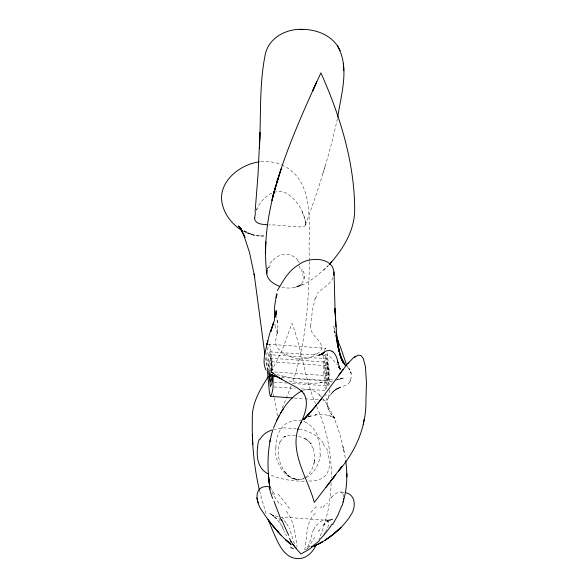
<?xml version="1.0" encoding="UTF-8"?>
<svg xmlns="http://www.w3.org/2000/svg" width="588" height="588" viewBox="0 0 588 588"><rect width="100%" height="100%" fill="white"/><g stroke="black" fill="none" stroke-linecap="round" stroke-linejoin="round"><path stroke-width="0.44" stroke-dasharray="2.94 2.21" d="M309.531 260.675C307.112 229.122 317.873 182.28 282.306 165.088M310.655 325.987L312.353 310.648L315.433 297.271M304.386 276.169L303.643 280.41L300.953 284.291M309.509 261.557C308.546 302.46 306.032 344.156 292.31 383.038M331.132 482.961L330.89 488.731C329.75 506.04 326.017 523.254 318.902 539.122M277.051 320.276L277.955 326.546L277.367 333.051L277.514 331.867C275.64 339.239 273.067 346.927 281.843 351.404M329.692 389.69L329.567 391.204A7.842 1.382 -86 0 1 328.971 395.151L327.986 398.862L326.891 400.274L325.715 394.401M277.668 330.713L277.801 329.309M304.055 279.131L303.908 272.575L302.805 268.878M256.441 210.188C261.138 197.436 276.933 184.882 289.678 195.444C296.991 201.074 302.004 209.299 304.716 218.045C305.341 220.743 307.179 225.439 303.731 226.806C292.265 227.409 280.726 224.645 269.194 224.895M320.379 454.171C319.453 463.704 314.521 473.509 305.686 477.919M323.393 355.968L323.077 365.552L325.348 390.16M314.043 463.52L314.506 460.132C313.647 466.24 311.331 472.612 306.311 476.515M314.506 460.132L314.404 460.918L314.22 452.958L312.934 447.637L313.228 448.497L308.921 441.191L311.28 444.021L309.325 441.779L304.628 438.2L307.583 440.067L302.011 437.318L296.425 435.899M337.402 118.651C329.523 155.225 318.027 190.924 305.047 225.976L305.679 224.153M271.09 371.168C272.068 360.032 268.848 357.871 270.649 371.241M313.382 529.612L310.346 540.379L307.392 547.575L310.28 546.45M324.532 350.522L324.833 349.485A7.629 1.338 -86 0 1 325.686 348.236L326.472 349.515M322.819 173.842L325.811 163.978M267.518 268.819L268.01 267.591M267.452 269.223L268.4 266.761M291.119 386.228L281.836 409.035M256.589 210.019L257.162 208.564M337.946 388.345L341.106 386.992L338.931 387.852C342.936 385.824 349.154 385.64 350.441 380.392C352.161 375.681 351.286 370.322 347.449 366.971L347.912 367.721L346.905 365.89M350.191 380.987L350.441 380.392L349.757 382.046M332.977 277.595C330.111 284.974 322.327 288.032 317.27 293.405M271.325 371.293L281.733 351.389L291.986 323.282C301.967 349.301 304.437 377.731 315.433 403.5M307.914 548.001L314.558 537.542M325.311 532.14C327.156 528.899 330.243 524.121 327.538 520.615M324.966 532.677L323.848 534.271M327.097 365.721C325.451 378.701 329.618 378.378 327.097 365.721L270.561 361.752M319.637 529.744L318.571 531.199L320.636 528.428M281.615 377.43L327.318 380.642L327.942 378.812A2.786 0.492 -86 0 0 328.155 377.415L327.92 368.955L326.774 362.149L270.237 358.173A2.712 0.478 -86 0 0 269.936 358.621L269.267 363.186L270.054 372.233M292.427 383.427L327.244 385.875L328.163 383.185A4.094 0.72 -86 0 0 328.471 381.12C328.655 373.674 328.545 365.751 326.45 358.673L269.914 354.704A3.984 0.698 -86 0 0 269.466 355.35L268.488 361.245L269.311 371.454M315.344 513.221C305.231 522.798 307.45 537.226 304.782 549.537L308.038 548.575M322.856 525.731L325.392 523.092L323.628 524.716L329.405 520.299L326.774 521.821L332.852 519.028L329.67 520.277L332.235 519.535L326.428 520.262L328.163 520.351L281.696 517.028M328.685 265.07C316.55 276.478 299.704 292.383 281.431 286.966M323.54 270.348L327.678 266.136M320.431 507.922L321.871 506.511M273.053 260.3C279.381 252.509 292.126 252.142 297.998 260.675M331.47 497.382C334.116 494.971 340.342 488.363 342.797 494.28M317.116 353.88C330.375 345.274 311.067 337.571 310.743 328.126M299.608 285.334L294.963 287.451L302.46 284.526L297.844 286.356M305.753 476.986C298.432 482.322 288.385 478.073 284.166 470.863L288.421 475.692L291.141 477.588M313.58 356.085L307.296 358.474M336.931 388.874L340.084 387.418L333.337 391.351L337.027 388.58L332.374 392.336L335.829 389.315L330.971 393.909L333.837 391.071L329.14 396.312L329.449 395.864L327.766 398.958L327.068 402.302L328.244 409.314L327.104 405.301L329.772 412.159L329.589 411.798L331.713 414.974L331.397 414.555L335.116 418.502L333.131 416.708L335.697 418.774L333.345 417.12L334.609 417.995L329.552 415.701M307.612 417.01L309.244 416.26M308.479 416.723L311.059 415.826L308.729 416.583M338.482 379.554L343.517 378.047L336.865 379.319M304.062 478.603C286.356 484.174 274.53 462.822 275.309 447.622M307.891 548.81L305.562 549.464M308.759 416.583L317.314 414.658L315.117 414.959L319.299 414.54L324.76 414.687L329.633 415.701M273.163 429.652L283.93 427.888L296.051 428.505M303.29 390.388C310.295 387.639 317.41 392.152 321.856 397.363M340.231 378.892L342.767 378.246M335.55 380.252L339.452 379.319M332.801 381.017C317.99 384.052 302.497 384.067 287.752 380.627M319.732 382.876L322.312 382.626M308.965 481.028C328.045 481.484 332.617 468.364 327.494 452.422M332.58 379.73C315.528 380.965 298.292 379.554 281.615 375.872L283.247 376.269L277.073 374.527M260.896 161.604L268.326 161.428L275.529 162.626L281.461 164.78M262.968 235.979L263.564 235.979C256.669 236.361 249.768 234.847 243.726 231.481M304.305 481.234C292.839 481.219 281.182 479.565 270.605 474.986M263.564 235.979L258.367 235.928M267.408 370.543L266.43 356.791L268.297 345.516A7.629 1.338 -86 0 1 269.15 344.267L325.686 348.236M268.672 371.55L267.797 360.224L269.047 352.66A5.108 0.897 -86 0 1 269.62 351.822L317.946 355.218M322.511 355.542L326.156 355.799L326.847 357.276L328.692 373.314L328.751 384.581A5.255 0.926 -86 0 1 328.354 387.227M274.442 371.991L327.391 375.71M274.192 382.149L286.959 383.045M274.074 386.941L295.264 388.433M301.431 388.866L326.053 390.594M294.221 398.039L304.253 398.745M305.165 398.811L318.843 399.774M322.489 400.024L327.046 400.347M327.318 380.642L325.818 367.721L326.472 362.59A2.712 0.478 -86 0 1 326.774 362.149M327.244 385.875C325.921 377.54 323.929 367.956 326.002 359.327A3.984 0.698 -86 0 1 326.45 358.673M295.514 435.796L290.942 435.51L285.342 436.149L284.092 436.759L286.643 435.855L283.144 437.501L279.565 442.749L280.013 441.559C275.721 453.216 279.521 467.372 288.517 475.78M259.514 235.935L251.613 234.458L244.189 231.334L255.001 235.582M344.024 492.413L340.224 491.788M294.037 478.838L297.124 479.396L294.007 478.83L291.075 477.544M278.278 516.771L272.362 515.059L273.92 515.845L269.855 513.581L274.104 516.33L271.274 514.25L276.632 518.881L274.508 516.808L279.579 522.688M299.285 429.078C308.685 430.967 318.476 435.238 323.738 443.675M324.885 354.255L327.626 355.262L331.456 357.952L337.328 364.766M328.494 415.378L330.728 416.054M292.559 357.445L285.827 354.138M251.326 234.355L243.189 230.07M243.697 231.466L245.938 232.466M304.996 421.941L308.061 423.61L311.419 426.41A26.658 24.542 35.2 0 1 315.168 431.195L316.05 432.672M269.15 344.267L269.936 345.546L270.914 350.558L272.942 370.411M269.62 351.83L270.803 356.041L272.251 370.808M269.914 354.704L270.958 358.908L272.016 370.609M270.237 358.173L271.127 362.465L271.722 371.087M321.313 396.841L318.211 393.784M322.334 397.944C335.726 415.15 341.231 437.031 345.31 458.052M281.902 505.217L280.748 503.622M286.238 511.17C294.617 521.196 295.058 534.411 297.043 546.642M281.77 525.701L283.034 527.539M273.89 493.339L271.84 489.811M271.222 488.731L271.627 489.429M284.695 532.074L285.026 532.647M284.055 530.92L284.371 531.501M283.732 530.339L280.454 523.489L279.021 518.307M316.712 406.631C326.781 428.924 331.676 453.385 331.323 477.824M302.305 211.739L305.562 221.735M294.39 543.849L289.377 527.928M335.035 332.955L334.499 331.375L335.969 336.336M265.96 513.567L259.595 491.061M335.05 331.544L333.727 326.281L335.527 334.704M273.288 394.158L273.927 396.841M274.14 397.731L277.521 416.304M344.245 452.069L342.958 446.557L343.767 450.077M335.704 335.542L336.248 338.071M267.93 370.822L265.298 356.806M275.059 325.62L277.374 333.425M277.536 322.694L276.478 316.197M327.207 352.962L329.126 369.793L329.853 384.574M326.45 388.955C326.142 378.224 322.577 367.235 325.583 356.637A5.108 0.897 -86 0 1 326.156 355.799M326.509 448.005A45.313 31.274 28.8 0 1 327.935 452.466M323.099 443.822A33.942 23.718 28 0 1 325.37 448.056M275.978 447.652A37.61 34.633 37.9 0 1 280.976 428.733M281.079 428.799A26.431 24.681 25.2 0 1 285.592 424.014L291.516 420.993A19.647 18.537 34.1 0 1 296.565 420.236L300.005 420.464A19.639 18.551 35.2 0 1 305.003 421.919M316.109 432.643A34.244 31.377 36 0 1 318.255 437.325M317.594 437.516A39.109 35.706 36.7 0 1 319.99 454.105M310.905 512.442A37.007 15.773 -42.2 0 1 317.491 505.415M322.937 507.37A38.514 1.396 -44.2 0 1 327.428 503.019M330.772 497.911A31.245 2.036 -44.1 0 1 331.735 497.029M342.98 494.038A25.284 9.43 -58.2 0 1 343.613 498.345M327.663 520.483A8.026 4.322 -44.7 0 0 324.231 520.101A12.532 6.211 -38.7 0 0 319.813 521.85M316.204 525.576A9.364 5.152 -39.7 0 1 319.909 522.791M313.823 529.597A9.93 6.997 -40.6 0 1 316.131 525.51M278.109 494.111A37.007 6.424 54.6 0 1 289.561 508.701M278.83 503.21A38.514 8.629 50.9 0 1 272.009 492.634M274.64 494.412A31.245 6.115 51.2 0 1 274.052 493.457M286.657 535.749A20.308 3.175 61.2 0 1 285.614 533.985M281.292 517.212A12.532 3.263 52.7 0 1 283.828 519.116M284.107 520.718A9.364 2.962 54.5 0 1 286.753 523.761M286.701 523.629A9.93 4.858 58.7 0 1 288.708 527.781M301.673 359.099A22.594 17.5 16.7 0 1 298.322 358.864M298.322 359.011A21.344 16.442 16.5 0 1 292.493 357.6M284.996 354.851A35.515 22.425 19.5 0 1 280.895 351.955M275.074 325.333A12.943 1.272 87.8 0 1 274.883 323.944M315.66 298.491A29.65 7.49 -88.1 0 1 317.366 294.382M310.787 328.001A13.002 2.712 -79.8 0 1 310.714 325.855M316.322 353.417A35.53 22.197 1.6 0 1 312.787 355.475M307.208 358.32A21.337 16.104 15.4 0 1 301.644 358.886M301.453 269.488A14.046 6.843 72 0 1 302.871 275.588M298.888 265.776A23.954 17.669 67.6 0 1 300.703 269.657M297.859 260.807A25.615 24.218 76.7 0 1 299.27 262.638M270.098 263.409A25.96 25.835 32.4 0 1 272.817 260.072M305.672 221.86A12.274 3.535 65.5 0 1 305.738 224.256M301.034 284.335A26.997 15.472 21.2 0 1 299.718 285.408M268.812 267.878A22.454 19.801 -44.2 0 1 271.083 263.99M349.75 369.889L348.846 368.61L350.463 370.903L351.161 373.299L349.75 369.889"/><path stroke-width="0.88" d="M259.646 140.561L259.889 132.609L259.389 148.654C261.146 117.887 259.08 86.627 264.901 56.242C267.562 38.249 286.084 28.29 303.07 29.4C316.109 29.547 329.861 34.758 337.461 45.805C349.956 67.524 341.136 93.992 337.747 117.012M345.663 460.691C347.706 474.435 347.148 488.679 343.098 502.027M272.075 374.622L271.935 377.151A4.094 0.72 -86 0 1 271.627 379.216L270.546 381.891L269.429 372.777M259.617 141.135L258.044 174.232L255.082 212.261M279.528 286.312C274.273 284.202 268.4 280.866 266.923 274.956C262.402 239.198 269.686 202.809 281.137 168.969L273.06 195.686L275.794 185.654M265.372 252.913L265.872 241.719M276.213 310.839L275.919 315.014L276.213 310.839L276.184 313.558M257.559 447.505C256.294 457.449 258.235 469.599 268.584 473.994M273.626 373.248L271.024 371.829L280.601 378.738L297.116 387.764L302.357 391.645L301.21 390.645L303.915 393.776L303.621 393.379C309.2 401.994 305.356 413.643 300.644 423.213L301.526 421.677C285.93 447.38 307.649 477.427 314.323 502.409L342.12 466.137L338.453 471.069C355.799 451.393 366.552 426.374 365.927 399.884L366.471 382.795L365.413 366.567L363.281 358.482L361.017 355.659L358.408 355.042L353.16 358.019L346.802 364.67L317.88 403.633M272.619 430.644C267.165 448.607 267.092 467.827 269.664 486.305L268.547 476.552L268.936 480.653M276 313.764L276.198 312.573L275.177 317.366M363.208 424.499L364.038 419.509M269.863 441.764L270.487 438.788M275.397 316.315L276.198 312.573M333.727 275.427C336.226 257.279 309.832 255.89 299.02 264.556C288.781 270.179 283.078 280.968 277.389 290.604M276.551 293.794L274.603 306.517L274.522 320.894M297.896 428.762L297.506 430.306L297.771 429.277M255.442 212.922L254.626 218.163M274.714 189.49L278.05 178.282L277.051 181.413C287.539 147.221 301.96 114.403 316.734 81.886L312.684 90.787L320.923 72.868C340.099 115.983 354.608 162.472 354.682 210.026C354.571 230.827 342.944 249.4 329.42 264.328M273.964 321.408L270.825 331.507L273.707 322.371L269.539 334.058L266.827 344.649L267.805 340.864C266.033 350.191 261.395 361.091 266.121 370.205M341.746 505.827L337.946 515.139L332.639 524.481M273.471 428.152C279.351 413.702 287.672 398.385 301.982 390.873M316.322 544.473C313.161 552.198 305.914 559.313 297.036 558.578C282.931 557.556 277.536 541.239 272.582 530.53L268.01 519.123M279.109 415.797L276.705 420.435M268.201 376.746C259.918 389.734 251.48 403.655 252.34 419.744C251.752 443.403 254.082 467.151 259.404 490.216M260.109 439.199C262.66 434.495 267.422 431.423 272.428 429.865M280.638 413.099L283.218 409.035M338.769 375.107L343.12 369.257M326.031 487.342L335.454 475.001M330.86 481.08L335.109 475.516M321.548 398.664L308.061 414.996L316.814 404.97M347.978 363.31L348.743 362.473M310.64 412.041L303.114 419.817L306.061 417.546L303.518 419.266L304.775 418.465M305.797 417.274L309.214 413.651L304.187 418.891M329.302 264.438L331.742 261.917M319.622 540.512L312.669 546.156M313.845 545.752L309.09 549.346L300.968 553.984L294.287 546.421M355.755 356.144L354.174 357.217M323.643 352.954L320.651 354.704C329.809 346.067 336.226 351.749 338.019 362.892M324.591 352.337L321.349 354.299M311.339 546.98L311.787 546.715M314.279 546.156L322.467 541.849L314.198 546.112M322.04 353.932L322.716 353.616L318.623 355.314L322.04 353.932L320.129 354.711L323.025 354.057M318.365 544.201C330.14 537.748 343.319 527.664 350.742 515.103C356.108 508.003 356.019 494.611 345.465 492.626M270.179 487.077L269.811 486.908L270.157 489.179M259.242 161.928C238.868 164.464 216.002 183.478 222.742 205.866C225.741 216.274 233.054 225.123 242.278 230.68M269.885 486.849C253.097 484.078 255.229 502.02 262.285 511.148C270.171 523.526 279.675 535.08 291.009 544.451L285.481 539.593L290.957 544.481M301.115 29.451L299.843 29.518L303.07 29.4M267.871 224.814C263.637 224.234 257.831 224.763 255.229 220.61A12.274 6.828 -53.3 0 1 254.678 218.126M270.517 396.378L292.398 397.914M282.284 379.157L271.957 374.879M272.773 375.276L275.257 376.482M296.55 548.413L293.522 545.429M332.786 351.587L332.242 351.154M241.006 228.511L238.191 225.917L241.984 230.43L238.632 226.27M294.272 545.73L293.008 544.503M277.315 531.111L281.02 535.109M273.089 526.12L278.344 532.221L268.995 520.968L270.583 522.967M342.657 361.458L345.472 365.538L342.635 360.701L344.164 363.671L339.893 353.851L340.871 356.482L339.063 350.757L339.754 353.623L337.211 340.606L339.423 352.19L338.784 349.522M338.82 366.919L340.283 369.043L338.864 366.971L340.151 369.132L337.439 361.083L337.997 362.789M293.067 544.782L289.428 538.395M239.691 227.571L245.012 237.324L240.22 227.402L242.734 232.591M337.461 45.805L340.099 50.509M340.599 356.82L338.056 346.31L340.878 357.688L343.466 362.914M341.782 359.849L342.958 362.09L340.878 357.688L339.349 352.381L340.033 355.079L337.857 345.862M341.973 360.01L342.958 362.09M340.878 357.688L341.606 359.239M336.542 337.608L340.886 348.28L346.869 365.743M336.527 337.593L338.188 341.378L336.52 337.336M281.446 520.887L273.957 501.064M336.748 337.997L337.674 340.312L336.733 337.85M243.425 234.039L249.481 252.34L254.707 277.044L254.148 273.986L264.843 354.094M336.704 338.82L337.924 342.951L336.601 337.688M256.78 497.86L258.183 502.894M337.806 345.244L338.541 348.383L337.24 342.635L337.549 344.245M337.284 342.87L337.637 344.45L336.652 339.372L336.946 341.003M337.24 342.635L337.622 344.377M339.063 350.962L337.211 340.606M337.49 343.083L338.526 349.044M269.833 487.695L268.812 479.382M337.688 343.451L336.512 333.962L336.814 336.851L334.895 308.494L335.961 326.935M267.489 371.285L269.377 392.233L270.355 396.305L271.45 394.893L272.435 391.182A7.842 1.382 -86 0 0 273.03 387.235L273.207 375.401M268.672 371.55L270.429 386.691L271.818 383.258A5.255 0.926 -86 0 0 272.222 380.612L272.398 374.909M270.12 373.071L270.671 376.665L271.406 374.843A2.786 0.492 -86 0 0 271.494 374.409M343.782 70.604L343.414 63.423M252.34 434.907L252.781 444.447M335.101 312.316L334.065 271.935M346.817 477.008L346.766 473.744L346.802 475.912M257.61 447.512A39.462 30.201 6.8 0 1 259.381 438.993M343.613 498.345A25.284 9.43 -58.2 0 1 343.554 499.241M343.296 501.189A25.284 9.43 -58.2 0 1 342.216 505.555M332.102 524.055A43.255 17.772 -58.1 0 1 319.578 539.652M312.213 546.274A44.423 26.717 -69.5 0 1 311.772 546.553M272.619 498.536A25.284 1.661 68.4 0 1 269.304 487.099M288.737 535.367A43.255 4.601 68.7 0 1 281.674 519.447M293.53 545.098A44.423 13.281 80.3 0 1 293.074 544.437M293.375 548.766A24.505 10.819 78.9 0 1 290.546 547.163M290.781 542.04A20.308 3.175 61.2 0 1 290.457 541.585M276.301 297.807A29.87 2.007 -82.2 0 1 277.088 294.125M266.952 273.302A11.172 8.203 -57 0 1 267.386 270.046M273.111 195.598L271.935 200.361L274.199 191.306L273.111 195.598M340.856 527.583L332.426 534.984L325.12 540.196L333.741 533.97L332.426 534.984L340.856 527.583M337.174 339.254L336.601 337.681L337.174 339.254M268.672 477.948L268.341 473.81L268.672 477.948"/></g></svg>
